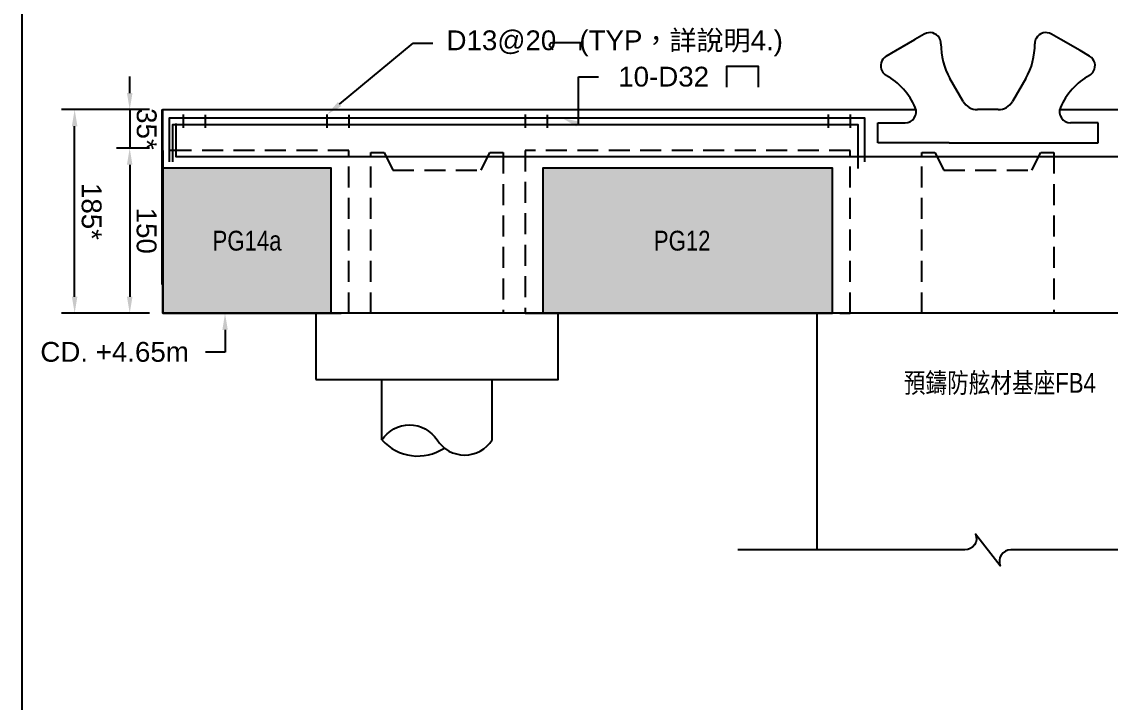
# Model space of a CAD drawing. Header units: millimetres. Extents: x 4668 to 40173, y -3560 to 14620.
# Drawn here: x 10666 to 11654, y 812 to 1430 of the extents above; entities that cross this region are included whole.
import ezdxf
from ezdxf import colors
from ezdxf.entities.mleader import LeaderData, LeaderLine
from ezdxf.enums import TextEntityAlignment as Align
from ezdxf.math import Vec2, Vec3

# ---------------------------------------------------------------- set-up
doc = ezdxf.new("R2010")
doc.units = ezdxf.units.MM
doc.linetypes.add('CENTER', pattern=[50.8, 31.75, -6.35, 6.35, -6.35])
doc.linetypes.add('HIDDEN', pattern=[9.525, 6.35, -3.175])
doc.layers.add('HB_0', color=7, linetype='Continuous', transparency=0.5)
for name, color, linetype in [('HB_DIM', 1, 'Continuous'), ('HB_TXT_CTEXT', 2, 'Continuous'), ('大樑編號', 2, 'Continuous'), ('鋼筋', 3, 'Continuous')]:
    doc.layers.add(name, color=color, linetype=linetype)
doc.styles.get("Standard").update_dxf_attribs({"font": 'arial.ttf'})
doc.dimstyles.new('60', dxfattribs={"dimscale": 6, "dimtxt": 3, "dimasz": 2.5, "dimexe": 2, "dimexo": 2, "dimgap": 1, "dimtad": 1, "dimdec": 0, "dimdsep": 46, "dimtxsty": 'Standard', "dimcen": 0, "dimclrd": 1, "dimclre": 1, "dimclrt": 2, "dimadec": 0, "dimazin": 0, "dimtfac": 1, "dimtdec": 0, "dimtix": 1, "dimtmove": 2, "dimatfit": 3, "dimfxl": 1, "dimtolj": 1, "dimtzin": 0, "dimarcsym": 0})

# ---------------------------------------------------------------- blocks, each defined once
blk = doc.blocks.new('*D140')
at = {"layer": 'Defpoints', "color": 0}
for p in [(10713.57, 1350.2), (10793.57, 1350.2), (10793.57, 1165.2)]:
    blk.add_point(p, dxfattribs=at)
at = {"layer": 'HB_DIM', "color": 1, "lineweight": -2}
for p, q in [((10781.57, 1350.2), (10701.57, 1350.2)), ((10713.57, 1180.2), (10713.57, 1335.2)), ((10781.57, 1165.2), (10701.57, 1165.2))]:
    blk.add_line(p, q, dxfattribs=at)
at = {"layer": 'HB_DIM', "color": 1}
for points in [[(10716.07, 1335.2), (10711.07, 1335.2), (10713.57, 1350.2)], [(10711.07, 1180.2), (10716.07, 1180.2), (10713.57, 1165.2)]]:
    blk.add_solid(points, dxfattribs=at)
at = {"layer": 'HB_DIM', "color": 2, "insert": (10728.87, 1257.7), "char_height": 18, "attachment_point": 5, "rotation": 270}
blk.add_mtext('\\A1;185*', dxfattribs=at)
blk = doc.blocks.new('*D141')
at = {"layer": 'Defpoints', "color": 0}
for p in [(10793.57, 1350.2), (10763.57, 1315.2), (10793.57, 1315.2)]:
    blk.add_point(p, dxfattribs=at)
at = {"layer": 'HB_DIM', "color": 1, "lineweight": -2}
for p, q in [((10763.57, 1365.2), (10763.57, 1380.2)), ((10781.57, 1350.2), (10751.57, 1350.2)), ((10763.57, 1350.2), (10763.57, 1315.2)), ((10781.57, 1315.2), (10751.57, 1315.2)), ((10763.57, 1300.2), (10763.57, 1285.2))]:
    blk.add_line(p, q, dxfattribs=at)
at = {"layer": 'HB_DIM', "color": 1}
for points in [[(10761.07, 1365.2), (10766.07, 1365.2), (10763.57, 1350.2)], [(10766.07, 1300.2), (10761.07, 1300.2), (10763.57, 1315.2)]]:
    blk.add_solid(points, dxfattribs=at)
at = {"layer": 'HB_DIM', "color": 2, "insert": (10778.87, 1332.7), "char_height": 18, "attachment_point": 5, "rotation": 270}
blk.add_mtext('\\A1;35*', dxfattribs=at)
blk = doc.blocks.new('*D142')
at = {"layer": 'Defpoints', "color": 0}
for p in [(10793.57, 1315.2), (10763.57, 1165.2), (10793.57, 1165.2)]:
    blk.add_point(p, dxfattribs=at)
at = {"layer": 'HB_DIM', "color": 1, "lineweight": -2}
for p, q in [((10781.57, 1315.2), (10751.57, 1315.2)), ((10763.57, 1300.2), (10763.57, 1180.2)), ((10781.57, 1165.2), (10751.57, 1165.2))]:
    blk.add_line(p, q, dxfattribs=at)
at = {"layer": 'HB_DIM', "color": 1}
for points in [[(10766.07, 1300.2), (10761.07, 1300.2), (10763.57, 1315.2)], [(10761.07, 1180.2), (10766.07, 1180.2), (10763.57, 1165.2)]]:
    blk.add_solid(points, dxfattribs=at)
at = {"layer": 'HB_DIM', "color": 2, "insert": (10778.76, 1240.2), "char_height": 18, "attachment_point": 5, "rotation": 270}
blk.add_mtext('\\A1;150', dxfattribs=at)
blk = doc.blocks.new('double c')
at = {"layer": 'HB_0', "color": 7, "linetype": 'Continuous'}
for p, q in [((1505608.54, -1446884.71), (1505599.88, -1446889.71)), ((1505732.56, -1446889.71), (1505723.9, -1446884.71)), ((1505582.56, -1446899.71), (1505599.88, -1446889.71)), ((1505749.88, -1446899.71), (1505732.56, -1446889.71)), ((1505573.9, -1446904.71), (1505582.56, -1446899.71)), ((1505758.54, -1446904.71), (1505749.88, -1446899.71)), ((1505643.85, -1446945.86), (1505631.81, -1446925.01)), ((1505700.62, -1446925.01), (1505688.59, -1446945.86)), ((1505666.22, -1446953.36), (1505656.84, -1446953.36)), ((1505675.6, -1446953.36), (1505666.22, -1446953.36)), ((1505566.22, -1446983.36), (1505566.22, -1446965.36)), ((1505566.22, -1446965.36), (1505591.15, -1446965.36)), ((1505766.22, -1446965.36), (1505741.28, -1446965.36)), ((1505766.22, -1446983.36), (1505766.22, -1446965.36)), ((1505631.22, -1446983.36), (1505566.22, -1446983.36)), ((1505631.22, -1446983.36), (1505701.22, -1446983.36)), ((1505701.22, -1446983.36), (1505766.22, -1446983.36))]:
    blk.add_line(p, q, dxfattribs=at)
for centre, radius, start, end in [((1505613.54, -1446893.37), 10, 30, 120), ((1505718.9, -1446893.37), 10, 60, 150), ((1505612.99, -1446893.76), 10.67, 1.38527, 30.37978), ((1505683.65, -1446894.8), 60, 178.76428, 210.23618), ((1505648.79, -1446894.8), 60, 329.76382, 1.23572), ((1505719.44, -1446893.76), 10.67, 149.62022, 178.61473), ((1505578.9, -1446913.37), 10, 120, 210), ((1505753.54, -1446913.37), 10, 330, 60), ((1505579.51, -1446913.09), 10.67, 209.62022, 238.61473), ((1505545.08, -1446974.8), 60, 22.87449, 61.23572), ((1505787.35, -1446974.8), 60, 118.76428, 157.12551), ((1505752.92, -1446913.09), 10.67, 301.38527, 330.37978), ((1505591.15, -1446955.36), 10, 270, 22.87449), ((1505656.84, -1446938.36), 15, 210, 270), ((1505675.6, -1446938.36), 15, 270, 330), ((1505741.28, -1446955.36), 10, 157.12551, 270)]:
    blk.add_arc(centre, radius, start, end, dxfattribs=at)
blk = doc.blocks.new('PG14a側')
at = {"layer": 'HB_0'}
h = blk.add_hatch(color=253, dxfattribs=at)
h.dxf.hatch_style = 1
h.paths.add_polyline_path([(153, 132), (0, 132), (0, 0), (153, 0)])
at = {"layer": 'HB_0', "color": 1, "linetype": 'HIDDEN', "ltscale": 3}
blk.add_lwpolyline([(0, 0), (169, 0), (169, 148), (0, 148)], close=True, dxfattribs=at)
at = {"layer": 'HB_0', "color": 7}
blk.add_lwpolyline([(0, 0), (153, 0), (153, 132), (0, 132)], close=True, dxfattribs=at)
at = {"layer": '大樑編號', "linetype": 'Continuous', "width": 0.8}
blk.add_text('PG14a', height=18, rotation=360, dxfattribs=at).set_placement((76.5, 66), align=Align.MIDDLE)
blk = doc.blocks.new('PG12側')
at = {"layer": 'HB_0'}
h = blk.add_hatch(color=253, dxfattribs=at)
h.dxf.hatch_style = 1
h.paths.add_polyline_path([(279, 132), (16, 132), (16, 0), (279, 0)])
at = {"layer": 'HB_0', "color": 1, "linetype": 'HIDDEN', "ltscale": 3}
blk.add_lwpolyline([(0, 0), (295, 0), (295, 148), (0, 148)], close=True, dxfattribs=at)
at = {"layer": 'HB_0', "color": 7}
blk.add_lwpolyline([(16, 0), (279, 0), (279, 132), (16, 132)], close=True, dxfattribs=at)
at = {"layer": '大樑編號', "linetype": 'Continuous', "width": 0.8}
blk.add_text('PG12', height=18, dxfattribs=at).set_placement((142.5, 66), align=Align.MIDDLE)
blk = doc.blocks.new('預鑄樁帽&樁1000直')
at = {"layer": 'HB_0', "linetype": 'Continuous'}
for p, q in [((-50, -115.07), (-50, -60)), ((50, -115.07), (50, -60))]:
    blk.add_line(p, q, dxfattribs=at)
blk.add_lwpolyline([(-110, -60), (110, -60), (110, 0), (-110, 0)], close=True, dxfattribs=at)
for points in [[(-50, -115.07, -0.546594), (0, -115.07, 0.546594), (50, -115.07, 0.546594)], [(-50, -115.07, 0.374126), (6.62, -122.36, 0.374126)]]:
    blk.add_lwpolyline(points, format="xyb", dxfattribs=at)
blk = doc.blocks.new('PB6')
at = {"layer": 'HB_0', "color": 1, "linetype": 'HIDDEN', "ltscale": 3}
blk.add_lwpolyline([(0, 0), (0, 146), (12, 146), (20, 130), (100, 130), (108, 146), (120, 146), (120, 0), (0, 0)], dxfattribs=at)

msp = doc.modelspace()

# ---------------------------------------------------------------- linework, layer by layer
at = {"layer": 'Defpoints', "color": 1, "linetype": 'Continuous'}
msp.add_lwpolyline([(10665.575, 1851.197), (10665.575, 792.197), (15399.575, 792.197), (15399.575, 1851.197)], dxfattribs=at)
at = {"layer": 'HB_0', "color": 1, "linetype": 'CENTER', "ltscale": 5}
msp.add_line((10792.575, 1350.197), (10792.575, 1165.197), dxfattribs=at)
at = {"layer": 'HB_0'}
for points in [[(14607.843, 1350.197), (15291.575, 1350.197), (15291.575, 1165.197), (12887.575, 1165.197), (12652.575, 1165.197), (12652.575, 1165.197), (11932.575, 1165.197), (11932.575, 1165.197), (10793.575, 1165.197), (10793.575, 1350.197), (11477.306, 1350.197)], [(11387.575, 950.197), (11387.575, 1165.197)]]:
    msp.add_lwpolyline(points, dxfattribs=at)
at = {"layer": 'HB_0', "color": 7}
msp.add_lwpolyline([(11607.843, 1350.197), (12977.306, 1350.197)], dxfattribs=at)
at = {"layer": 'HB_DIM', "linetype": 'Continuous'}
msp.add_lwpolyline([(11748.037, 950.197), (11563.408, 950.197, 0.5294727), (11553.689, 935.895), (11531.461, 964.499, -0.5328152), (11521.741, 950.197), (11315.596, 950.197)], format="xyb", dxfattribs=at)
at = {"layer": 'HB_TXT_CTEXT', "linetype": 'Continuous'}
msp.add_lwpolyline([(11147.987, 1404.528), (11145.323, 1407.517, -0.647602), (11146.936, 1411.114), (11172.404, 1411.114), (11172.404, 1404.101)], format="xyb", dxfattribs=at)
msp.add_lwpolyline([(11305.733, 1370.636), (11305.733, 1389.758), (11334.137, 1389.758), (11334.137, 1370.636)], dxfattribs=at)
at = {"layer": '鋼筋'}
for p, q in [((10812.075, 1345.697), (10812.075, 1333.697)), ((10832.075, 1345.597), (10832.075, 1333.597)), ((10942.575, 1345.697), (10942.575, 1333.697)), ((10962.575, 1345.597), (10962.575, 1333.597)), ((11122.575, 1345.697), (11122.575, 1333.697)), ((11142.575, 1345.597), (11142.575, 1333.597)), ((11397.575, 1345.797), (11397.575, 1333.797)), ((11417.575, 1345.697), (11417.575, 1333.697))]:
    msp.add_line(p, q, dxfattribs=at)
for points in [[(10799.575, 1302.667), (10799.575, 1342.697), (11430.575, 1342.697), (11430.575, 1302.667)], [(10802.575, 1302.667), (10802.575, 1336.697), (11424.575, 1336.697), (11424.575, 1296.667)], [(10805.575, 1337.757), (10805.575, 1307.697), (15279.575, 1307.697), (15279.575, 1337.697)]]:
    msp.add_lwpolyline(points, dxfattribs=at)

# ---------------------------------------------------------------- block references
at = {"layer": 'HB_0', "color": 7, "linetype": 'Continuous'}
msp.add_blockref('double c', (-1494123.642, 1448303.558), dxfattribs=at)
at = {"layer": 'HB_0', "color": 4}
for name, p in [('PG14a側', (10793.575, 1165.197)), ('PB6', (10982.575, 1165.197)), ('PG12側', (11122.575, 1165.197)), ('PB6', (11482.575, 1165.197)), ('預鑄樁帽&樁1000直', (11042.575, 1165.197))]:
    msp.add_blockref(name, p, dxfattribs=at)

# ---------------------------------------------------------------- texts
at = {"layer": 'HB_0', "color": 2, "linetype": 'Continuous', "width": 0.8}
msp.add_text('預鑄防舷材基座FB4', height=18, dxfattribs=at).set_placement((11553.464, 1102.421), align=Align.MIDDLE)

# ---------------------------------------------------------------- dimensions: what is measured, and where the dimension line sits
at = {"layer": 'HB_DIM'}
for base, p1, p2, picture, middle in [((10763.575, 1315.197), (10793.575, 1350.197), (10793.575, 1315.197), '*D141', (10778.872, 1332.697)), ((10713.575, 1350.197), (10793.575, 1165.197), (10793.575, 1350.197), '*D140', (10728.872, 1257.697))]:
    dim = msp.add_linear_dim(base=base, p1=p1, p2=p2, angle=90, text='<>*', dimstyle='60', dxfattribs=at)
    dim.commit()
    dim.dimension.update_dxf_attribs({"geometry": picture, "text_midpoint": middle})
dim = msp.add_linear_dim(base=(10763.575, 1165.197), p1=(10793.575, 1315.197), p2=(10793.575, 1165.197), angle=90, dimstyle='60', dxfattribs=at)
dim.commit()
dim.dimension.update_dxf_attribs({"geometry": '*D142', "text_midpoint": (10778.764, 1240.197)})

# ---------------------------------------------------------------- leaders
ml = msp.add_multileader_mtext('Standard', dxfattribs=at)
ml.set_content('D13@20   (TYP，詳說明4.)', color=2)
ml.set_leader_properties(color=1)
ml.build(insert=Vec2(0, 0))
ml.multileader.update_dxf_attribs({"dogleg_length": 3, "arrow_head_size": 15, "scale": 6})
ctx = ml.context
ctx.base_point, ctx.scale, ctx.char_height, ctx.arrow_head_size, ctx.landing_gap_size, ctx.plane_origin = Vec3(11034.786, 1410.197), 6, 18, 15, 18, Vec3(10871.796, 1408.353)
ctx.text_align_type = 2
notes = []
notes.append((ctx, [(0, (1, 1, 0), (11020.882, 1410.551), (1, 0), 18, [(0, [(10942.575, 1345.697)], 0, [])])]))
ctx.mtext.insert, ctx.mtext.alignment, ctx.mtext.flow_direction = Vec3(11356.557, 1422.197), 3, 5
ml = msp.add_multileader_mtext('Standard', dxfattribs=at)
ml.set_content('10-D32', color=2)
ml.set_leader_properties(color=1)
ml.build(insert=Vec2(0, 0))
ml.multileader.update_dxf_attribs({"dogleg_length": 3, "arrow_head_size": 15, "scale": 6})
ctx = ml.context
ctx.base_point, ctx.scale, ctx.char_height, ctx.arrow_head_size, ctx.landing_gap_size, ctx.plane_origin = Vec3(11189.037, 1380.197), 6, 18, 15, 18, Vec3(11557.168, 1348.264)
notes.append((ctx, [(0, (1, 1, 0), (11171.037, 1380.044), (1, 0), 18, [(0, [(11156.069, 1342.697), (11171.037, 1336.697)], 0, [])])]))
ctx.mtext.insert, ctx.mtext.flow_direction = Vec3(11207.037, 1389.197), 5
ml = msp.add_multileader_mtext('Standard', dxfattribs=at)
ml.set_content('CD. +4.65m', color=2)
ml.set_leader_properties(color=1)
ml.build(insert=Vec2(0, 0))
ml.multileader.update_dxf_attribs({"dogleg_length": 3, "arrow_head_size": 15, "scale": 6})
ctx = ml.context
ctx.base_point, ctx.scale, ctx.char_height, ctx.arrow_head_size, ctx.landing_gap_size, ctx.plane_origin = Vec3(10664.418, 1130.197), 6, 18, 15, 18, Vec3(10755.863, 1165.197)
notes.append((ctx, [(0, (1, 1, 0), (10850.304, 1130.044), (-1, 0), 18, [(0, [(10850.075, 1165.197)], 0, [])])]))
ctx.mtext.insert, ctx.mtext.flow_direction = Vec3(10682.418, 1139.197), 5
for ctx, leaders in notes:
    for number, flags, end, landing, length, lines in leaders:
        leader = LeaderData()
        leader.index, (leader.has_last_leader_line, leader.has_dogleg_vector, leader.attachment_direction) = number, flags
        leader.last_leader_point, leader.dogleg_vector, leader.dogleg_length = Vec3(end), Vec3(landing), length
        for number, points, colour, breaks in lines:
            line = LeaderLine()
            line.index, line.vertices, line.color, line.breaks = number, Vec3.list(points), colors.encode_raw_color(colour), breaks
            leader.lines.append(line)
        ctx.leaders.append(leader)

doc.saveas('drawing.dxf')
